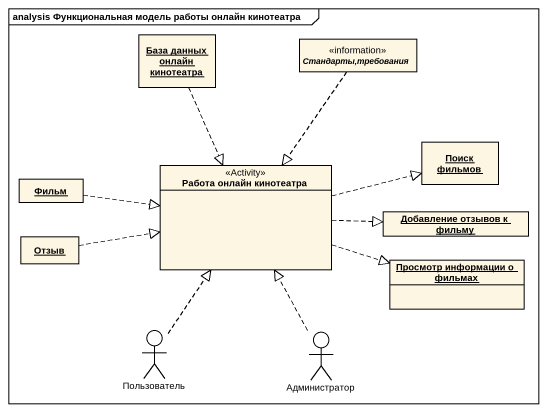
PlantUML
@startuml
mainframe analysis Функциональная модель работы онлайн кинотеатра
allowmixing
hide circle
hide empty members
object "База данных онлайн кинотеатра" as База_данных_онлайн
abstract class "Стандарты,требования" as Стандарты_требования <<information>>
object "Поиск фильмов" as Поиск_фильмов
object Фильм
class "Работа онлайн кинотеатра" as Работа_онлайн_кинотеатра <<Activity>>
object "Добавление отзывов к фильму" as Добавление_отзывов_к_фильму
object Отзыв
object "Просмотр информации о фильмах" as Просмотр_информации_о
actor Пользователь
actor Администратор
База_данных_онлайн ..|> Работа_онлайн_кинотеатра
Стандарты_требования ..|> Работа_онлайн_кинотеатра
Фильм .right.|> Работа_онлайн_кинотеатра
Работа_онлайн_кинотеатра .right.|> Поиск_фильмов
Работа_онлайн_кинотеатра .right.|> Добавление_отзывов_к_фильму
Работа_онлайн_кинотеатра .right.|> Просмотр_информации_о
Отзыв .right.|> Работа_онлайн_кинотеатра
Пользователь .up.|> Работа_онлайн_кинотеатра
Администратор .up.|> Работа_онлайн_кинотеатра
@enduml
